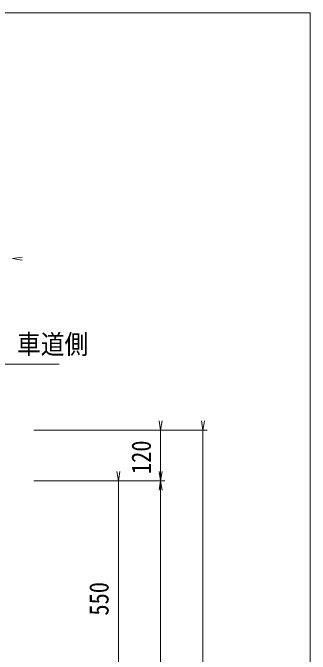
# Model space of a CAD drawing. Units: millimetres at full size, sheet at 1:25. Extents: x -4925 to 5056, y -3512 to 3512.
# Drawn here: x 4347 to 5050, y 1995 to 3512 of the extents above; entities that cross this region are included whole.
import ezdxf
from ezdxf.enums import TextEntityAlignment as Align

# ---------------------------------------------------------------- set-up
doc = ezdxf.new("R2010")
doc.units = ezdxf.units.MM
doc.header["$LTSCALE"] = 25
doc.layers.add('0-7_文字', color=3, linetype='Continuous')
doc.layers.add('0-C_ﾚｲﾔ13', color=3, linetype='Continuous', lineweight=13)
doc.layers.add('0-E_寸法', color=3, linetype='Continuous', lineweight=13)
doc.styles.add('ＭＳ ゴシック', font='')
doc.styles.get('ＭＳ ゴシック').set_extended_font_data('MS Gothic')

# ---------------------------------------------------------------- blocks, each defined once
blk = doc.blocks.new('open_arrow')
at = {"color": 0, "linetype": 'Continuous', "lineweight": -2}
blk.add_lwpolyline([(7.5, 1.25), (0, 0), (7.5, -1.25)], dxfattribs=at)

msp = doc.modelspace()

# ---------------------------------------------------------------- linework, layer by layer
at = {"layer": '0-C_ﾚｲﾔ13'}
for p, q in [((2856.48, 2680.79), (4456.48, 2680.79)), ((4396.48, 2524.79), (4806.48, 2524.79)), ((4696.48, 2524.79), (4696.48, 1184.79)), ((4796.48, 2524.79), (4796.48, 1184.79)), ((4396.48, 2404.79), (4706.48, 2404.79)), ((4596.48, 2404.79), (4596.48, 1304.79))]:
    msp.add_line(p, q, dxfattribs=at)
msp.add_lwpolyline([(5050, 3512.5), (-4925, 3512.5), (-4925, -3512.5), (5050, -3512.5)], close=True, dxfattribs=at)
at = {"layer": '0-E_寸法'}
for p, q in [((4696.48, 2404.79), (4696.48, 2524.79)), ((4796.48, 1184.79), (4796.48, 2524.79)), ((4596.48, 1854.79), (4596.48, 2404.79)), ((4696.48, 1304.79), (4696.48, 2404.79))]:
    msp.add_line(p, q, dxfattribs=at)

# ---------------------------------------------------------------- block references
at = {"layer": '0-E_寸法', "xscale": 2.96, "yscale": 2.96}
msp.add_blockref('open_arrow', (4346.48, 2930.79), dxfattribs=at)
for p, rotation in [((4696.48, 2524.79), 90), ((4796.48, 2524.79), 90), ((4596.48, 2404.79), 90), ((4696.48, 2404.79), 90), ((4696.48, 2404.79), 270)]:
    msp.add_blockref('open_arrow', p, dxfattribs=dict(at, rotation=rotation))

# ---------------------------------------------------------------- texts
at = {"layer": '0-7_文字', "style": 'ＭＳ ゴシック', "width": 0.9}
msp.add_text('車道側', height=45.82, dxfattribs=at).set_placement((4356.64, 2691.46), align=Align.BOTTOM_LEFT)
at = {"layer": '0-E_寸法', "style": 'ＭＳ ゴシック', "width": 0.85}
for s, p in [('120', (4687.1, 2421.04)), ('550', (4587.1, 2086.04))]:
    msp.add_text(s, height=45.82, rotation=90, dxfattribs=at).set_placement(p, align=Align.BOTTOM_LEFT)

doc.saveas('drawing.dxf')
